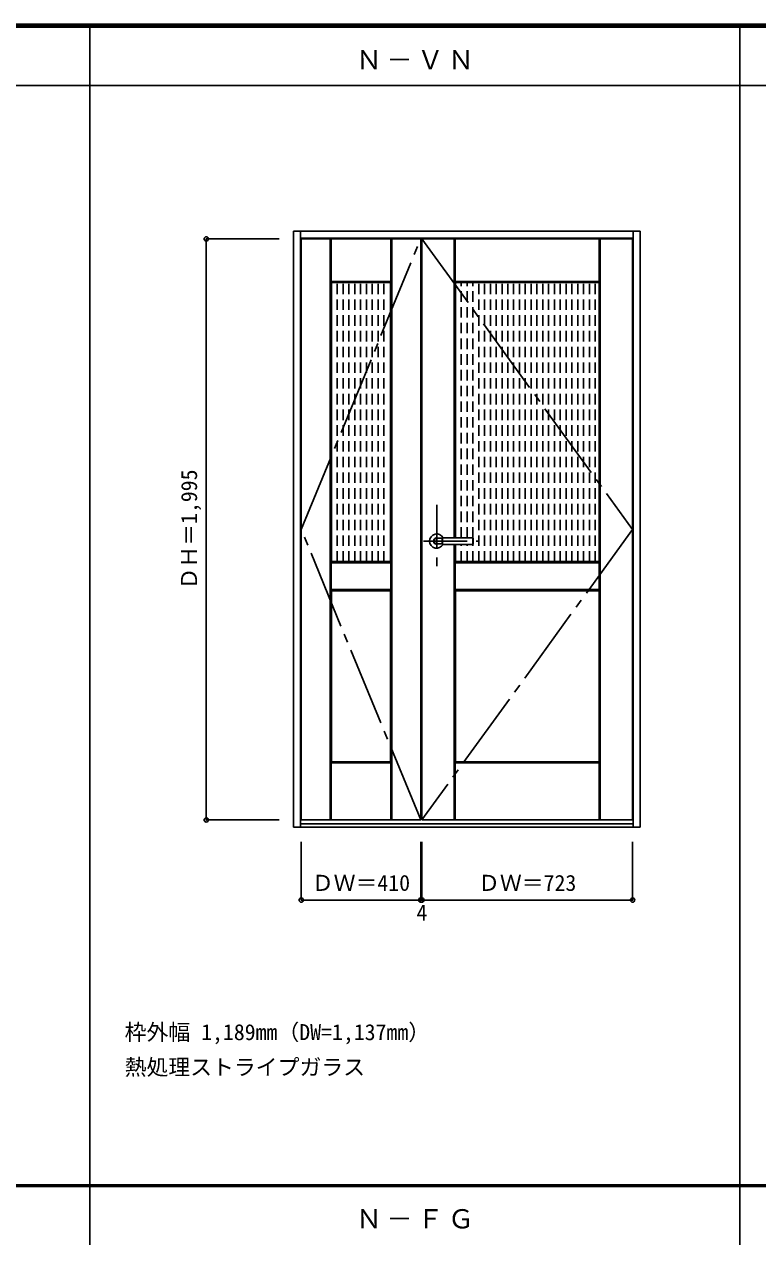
# Model space of a CAD drawing. Units: millimetres, scale not verified. Extents: x -6000 to 5700, y -4307 to 4175.
# Drawn here: x -3483 to -966, y 12 to 4175 of the extents above; entities that cross this region are included whole.
import ezdxf
from ezdxf.enums import TextEntityAlignment as Align

# ---------------------------------------------------------------- set-up
doc = ezdxf.new("R2010")
doc.units = ezdxf.units.MM
doc.header["$LTSCALE"] = 30
doc.header["$PDMODE"] = 32
doc.header["$PDSIZE"] = 15
for name, pattern in [('CHAIN1', [8, 5, -1, 1, -1]), ('CHAIN2', [12, 9, -1, 1, -1]), ('DASHED1', [1.8, 1.2, -0.6])]:
    doc.linetypes.add(name, pattern=pattern)
for name, color, linetype in [('0-1_通り芯', 4, 'CHAIN1'), ('0-2_扉', 3, 'Continuous'), ('0-3_仕上げ', 7, 'Continuous'), ('0-4_枠', 3, 'Continuous'), ('0-5_レバー', 3, 'Continuous'), ('0-7_', 7, 'CHAIN2'), ('0-A_文字', 7, 'Continuous'), ('0-B_寸法', 7, 'Continuous'), ('0-C_ハッチ', 4, 'DASHED1'), ('F-1_枠', 6, 'Continuous')]:
    doc.layers.add(name, color=color, linetype=linetype)
doc.styles.add('ＭＳ ゴシック', font='')
doc.styles.get('ＭＳ ゴシック').set_extended_font_data('MS Gothic')

msp = doc.modelspace()

# ---------------------------------------------------------------- linework, layer by layer
at = {"layer": '0-1_通り芯'}
for p, q in [((-2067.4, 2524.5), (-2067.4, 2314.5)), ((-2112.4, 2400.5), (-1922.4, 2400.5))]:
    msp.add_line(p, q, dxfattribs=at)
at = {"layer": '0-2_扉'}
for p, q in [((-2532.4, 1443), (-2532.4, 3438)), ((-2122.4, 3438), (-2532.4, 3438)), ((-2122.4, 1443), (-2122.4, 3438)), ((-2118.4, 1443), (-2118.4, 3438)), ((-2118.4, 3438), (-1395.4, 3438)), ((-1395.4, 1443), (-1395.4, 3438)), ((-2122.4, 1443), (-2532.4, 1443)), ((-2118.4, 1443), (-1395.4, 1443))]:
    msp.add_line(p, q, dxfattribs=at)
at = {"layer": '0-3_仕上げ'}
for p, q in [((-2432.9, 1443), (-2432.9, 3438)), ((-2431.4, 3290.5), (-2431.4, 3438)), ((-2429.9, 3292), (-2429.9, 3438)), ((-2224.9, 3292), (-2224.9, 3438)), ((-2223.4, 3290.5), (-2223.4, 3438)), ((-2221.9, 1443), (-2221.9, 3438)), ((-2007.4, 2412), (-2007.4, 3438)), ((-2004.4, 3292), (-2004.4, 3438)), ((-1509.4, 3292), (-1509.4, 3438)), ((-1507.9, 3290.5), (-1507.9, 3438)), ((-1506.4, 1443), (-1506.4, 3438)), ((-2429.9, 3292), (-2431.4, 3290.5)), ((-2428.9, 3288), (-2431.4, 3290.5)), ((-2224.9, 3292), (-2429.9, 3292)), ((-2223.4, 3290.5), (-2225.9, 3288)), ((-2224.9, 3292), (-2223.4, 3290.5)), ((-2003.4, 3288), (-2005.9, 3290.5)), ((-1509.4, 3292), (-2004.4, 3292)), ((-1507.9, 3290.5), (-1510.4, 3288)), ((-1509.4, 3292), (-1507.9, 3290.5)), ((-2007.4, 1443), (-2007.4, 2389)), ((-2431.4, 2327.5), (-2428.9, 2330)), ((-2429.9, 2326), (-2431.4, 2327.5)), ((-2431.4, 2232.5), (-2431.4, 2327.5)), ((-2429.9, 2234), (-2429.9, 2326)), ((-2224.9, 2326), (-2429.9, 2326)), ((-2225.9, 2330), (-2223.4, 2327.5)), ((-2224.9, 2326), (-2223.4, 2327.5)), ((-2224.9, 2234), (-2224.9, 2326)), ((-2223.4, 2232.5), (-2223.4, 2327.5)), ((-2005.9, 2232.5), (-2005.9, 2327.5)), ((-2004.4, 2234), (-2004.4, 2326)), ((-1509.4, 2326), (-2004.4, 2326)), ((-1510.4, 2330), (-1507.9, 2327.5)), ((-1509.4, 2326), (-1507.9, 2327.5)), ((-1507.9, 2232.5), (-1507.9, 2327.5)), ((-2429.9, 2234), (-2431.4, 2232.5)), ((-2428.9, 2230), (-2431.4, 2232.5)), ((-2429.9, 2234), (-2224.9, 2234)), ((-2223.4, 2232.5), (-2225.9, 2230)), ((-2224.9, 2234), (-2223.4, 2232.5)), ((-2004.4, 2234), (-2005.9, 2232.5)), ((-2003.4, 2230), (-2005.9, 2232.5)), ((-1507.9, 2232.5), (-1510.4, 2230)), ((-1509.4, 2234), (-1507.9, 2232.5)), ((-2431.4, 1640.5), (-2428.9, 1643)), ((-2429.9, 1639), (-2431.4, 1640.5)), ((-2431.4, 1443), (-2431.4, 1640.5)), ((-2429.9, 1443), (-2429.9, 1639)), ((-2224.9, 1639), (-2429.9, 1639)), ((-2225.9, 1643), (-2223.4, 1640.5)), ((-2224.9, 1639), (-2223.4, 1640.5)), ((-2224.9, 1443), (-2224.9, 1639)), ((-2223.4, 1443), (-2223.4, 1640.5)), ((-2005.9, 1443), (-2005.9, 1640.5)), ((-2004.4, 1443), (-2004.4, 1639)), ((-1510.4, 1643), (-1507.9, 1640.5)), ((-1509.4, 1639), (-1507.9, 1640.5)), ((-1507.9, 1443), (-1507.9, 1640.5))]:
    msp.add_line(p, q, dxfattribs=at)
at = {"layer": '0-3_仕上げ', "color": 3}
for p, q in [((-2225.9, 3288), (-2428.9, 3288)), ((-2428.9, 2330), (-2428.9, 3288)), ((-2225.9, 2330), (-2225.9, 3288)), ((-1510.4, 3288), (-2003.4, 3288)), ((-2003.4, 2412), (-2003.4, 3288)), ((-1510.4, 2330), (-1510.4, 3288)), ((-2003.4, 2330), (-2003.4, 2389)), ((-2225.9, 2330), (-2428.9, 2330)), ((-1510.4, 2330), (-2003.4, 2330)), ((-2428.9, 2230), (-2428.9, 1643)), ((-2428.9, 2230), (-2225.9, 2230)), ((-2225.9, 2230), (-2225.9, 1643)), ((-2003.4, 2230), (-2003.4, 1643)), ((-2003.4, 2230), (-1510.4, 2230)), ((-1510.4, 2230), (-1510.4, 1643)), ((-2225.9, 1643), (-2428.9, 1643)), ((-1510.4, 1643), (-2003.4, 1643))]:
    msp.add_line(p, q, dxfattribs=at)
at = {"layer": '0-3_仕上げ'}
for points in [[(-2004.4, 3292), (-2005.9, 3290.5), (-2005.9, 3438)], [(-2004.4, 2326), (-2005.9, 2327.5), (-2003.4, 2330)], [(-2004.4, 2234), (-1509.4, 2234), (-1509.4, 2326)], [(-2004.4, 1639), (-2005.9, 1640.5), (-2003.4, 1643)], [(-1509.4, 1443), (-1509.4, 1639), (-2004.4, 1639)]]:
    msp.add_lwpolyline(points, dxfattribs=at)
at = {"layer": '0-4_枠'}
for p, q in [((-2558.4, 3465), (-2558.4, 1418)), ((-2558.4, 3465), (-1369.4, 3465)), ((-2534.4, 1418), (-2534.4, 3465)), ((-1393.4, 1418), (-1393.4, 3465)), ((-1369.4, 3465), (-1369.4, 1418)), ((-2534.4, 3441), (-1393.4, 3441)), ((-2558.4, 1418), (-1369.4, 1418)), ((-2534.4, 1430), (-1393.4, 1430))]:
    msp.add_line(p, q, dxfattribs=at)
at = {"layer": '0-5_レバー'}
for p, q in [((-2067.4, 2410), (-2048.4, 2410)), ((-2067.4, 2391), (-2048.4, 2391)), ((-2048.4, 2411), (-2047.4, 2412)), ((-2048.4, 2390), (-2048.4, 2411)), ((-2048.4, 2390), (-2047.4, 2389)), ((-2047.4, 2412), (-1943.4, 2412)), ((-1943.4, 2389), (-2047.4, 2389)), ((-1942.4, 2411), (-1943.4, 2412)), ((-1942.4, 2390), (-1943.4, 2389)), ((-1942.4, 2390), (-1942.4, 2411))]:
    msp.add_line(p, q, dxfattribs=at)
at = {"layer": '0-5_レバー', "color": 4}
for p, q in [((-2047.4, 2389), (-2047.4, 2412)), ((-1943.4, 2412), (-1943.4, 2389))]:
    msp.add_line(p, q, dxfattribs=at)
for radius, start, end in [(24.55, 27.93255, 332.06745), (11, 59.72736, 300.27264)]:
    msp.add_arc((-2067.4, 2400.5), radius, start, end, dxfattribs=at)
at = {"layer": '0-5_レバー'}
msp.add_arc((-2067.4, 2400.5), 9.5, 90, 270, dxfattribs=at)
at = {"layer": '0-7_'}
for points in [[(-2122.4, 1443), (-2532.4, 2440.5), (-2122.4, 3438)], [(-2118.4, 3438), (-1395.4, 2440.5), (-2118.4, 1443)]]:
    msp.add_lwpolyline(points, dxfattribs=at)
at = {"layer": '0-B_寸法', "color": 4}
for p, q in [((-2858.4, 3438), (-2858.4, 1443)), ((-2858.4, 3438), (-2608.4, 3438)), ((-2858.4, 1443), (-2608.4, 1443)), ((-2532.4, 1168), (-2532.4, 1368)), ((-2122.4, 1168), (-2122.4, 1368)), ((-1395.4, 1168), (-1395.4, 1368)), ((-2118.4, 1168), (-1395.4, 1168))]:
    msp.add_line(p, q, dxfattribs=at)
msp.add_lwpolyline([(-2532.4, 1168), (-2122.4, 1168), (-2118.4, 1168), (-2118.4, 1368)], dxfattribs=at)
at = {"layer": '0-B_寸法'}
for p in [(-2858.4, 3438), (-2858.4, 1443), (-2532.4, 1168), (-2122.4, 1168), (-2118.4, 1168), (-1395.4, 1168)]:
    msp.add_point(p, dxfattribs=at)
at = {"layer": '0-C_ハッチ'}
for p, q in [((-2408.9, 2330), (-2408.9, 3288)), ((-2388.9, 2330), (-2388.9, 3288)), ((-2368.9, 2330), (-2368.9, 3288)), ((-2348.9, 2330), (-2348.9, 3288)), ((-2328.9, 2330), (-2328.9, 3288)), ((-2308.9, 2330), (-2308.9, 3288)), ((-2288.9, 2330), (-2288.9, 3288)), ((-2268.9, 2330), (-2268.9, 3288)), ((-2248.9, 2330), (-2248.9, 3288)), ((-1983.4, 2412), (-1983.4, 3288)), ((-1963.4, 2412), (-1963.4, 3288)), ((-1943.4, 2412), (-1943.4, 3288)), ((-1923.4, 2330), (-1923.4, 3288)), ((-1903.4, 2330), (-1903.4, 3288)), ((-1883.4, 2330), (-1883.4, 3288)), ((-1863.4, 2330), (-1863.4, 3288)), ((-1843.4, 2330), (-1843.4, 3288)), ((-1823.4, 2330), (-1823.4, 3288)), ((-1803.4, 2330), (-1803.4, 3288)), ((-1783.4, 2330), (-1783.4, 3288)), ((-1763.4, 2330), (-1763.4, 3288)), ((-1743.4, 2330), (-1743.4, 3288)), ((-1723.4, 2330), (-1723.4, 3288)), ((-1703.4, 2330), (-1703.4, 3288)), ((-1683.4, 2330), (-1683.4, 3288)), ((-1663.4, 2330), (-1663.4, 3288)), ((-1643.4, 2330), (-1643.4, 3288)), ((-1623.4, 2330), (-1623.4, 3288)), ((-1603.4, 2330), (-1603.4, 3288)), ((-1583.4, 2330), (-1583.4, 3288)), ((-1563.4, 2330), (-1563.4, 3288)), ((-1543.4, 2330), (-1543.4, 3288)), ((-1523.4, 2330), (-1523.4, 3288)), ((-1983.4, 2330), (-1983.4, 2389)), ((-1963.4, 2330), (-1963.4, 2389)), ((-1943.4, 2330), (-1943.4, 2389))]:
    msp.add_line(p, q, dxfattribs=at)
at = {"layer": 'F-1_枠'}
for p, q in [((-6000, 4175), (5700, 4175)), ((-6000, 4170), (5700, 4170)), ((-6000, 4165), (5700, 4165)), ((-3258.4, 4175), (-3258.4, -3790)), ((-1026.8, 4175), (-1026.8, -3790)), ((-6000, 3965), (5700, 3965)), ((-6000, 190.5), (5700, 190.5)), ((-6000, 187.5), (5700, 187.5)), ((-6000, 184.5), (5700, 184.5))]:
    msp.add_line(p, q, dxfattribs=at)

# ---------------------------------------------------------------- texts
at = {"layer": '0-A_文字', "style": 'ＭＳ ゴシック'}
for s, p in [('枠外幅 1,189mm（DW=1,137mm）', (-3138.4, 670.5)), ('熱処理ストライプガラス', (-3138.4, 550.5))]:
    msp.add_text(s, height=54.99, dxfattribs=at).set_placement(p, align=Align.BOTTOM_LEFT)
at = {"layer": '0-A_文字', "char_height": 65.98, "attachment_point": 7, "style": 'ＭＳ ゴシック'}
for s, insert in [('\\T1.17;Ｎ－ＶＮ', (-2345.1, 4020)), ('\\T1.17;Ｎ－ＦＧ', (-2345.1, 39.5))]:
    msp.add_mtext(s, dxfattribs=dict(at, insert=insert))
at = {"layer": '0-B_寸法', "style": 'ＭＳ ゴシック'}
msp.add_text('ＤＨ＝1,995', height=54.99, rotation=90, dxfattribs=at).set_placement((-2873.4, 2234.25), align=Align.BOTTOM_LEFT)
for s, p in [('ＤＷ＝410', (-2496.15, 1183)), ('ＤＷ＝723', (-1925.65, 1183)), ('4', (-2137.15, 1080.61))]:
    msp.add_text(s, height=54.99, dxfattribs=at).set_placement(p, align=Align.BOTTOM_LEFT)

doc.saveas('drawing.dxf')
